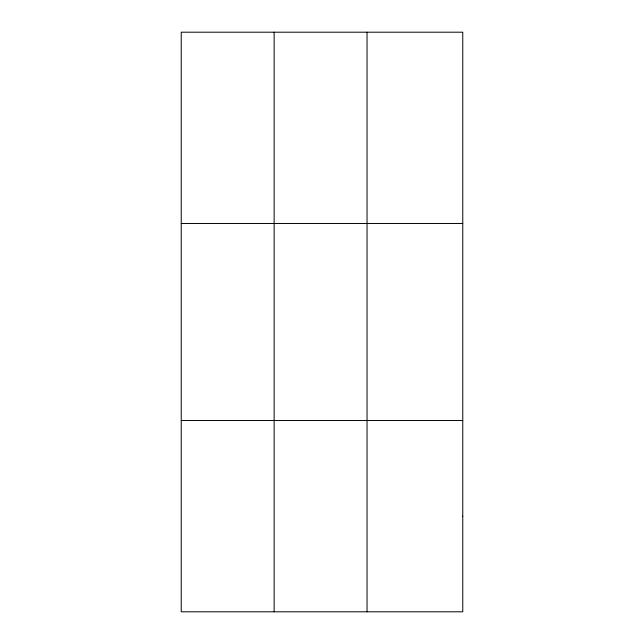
<?xml version="1.0" encoding="UTF-8"?>
<svg xmlns="http://www.w3.org/2000/svg" width="644" height="644" viewBox="0 0 644 644"><rect width="100%" height="100%" fill="white"/><g stroke="black" fill="none" stroke-linecap="round" stroke-linejoin="round"><path stroke-width="0.97" d="M274.143 611.8L274.143 32.2M367.04 611.8L367.04 32.2M181.238 223.468L462.762 223.468M181.238 420.532L462.762 420.532M462.762 516.166L462.762 611.8L181.238 611.8L181.238 32.2L462.762 32.2L462.762 516.166"/></g></svg>
